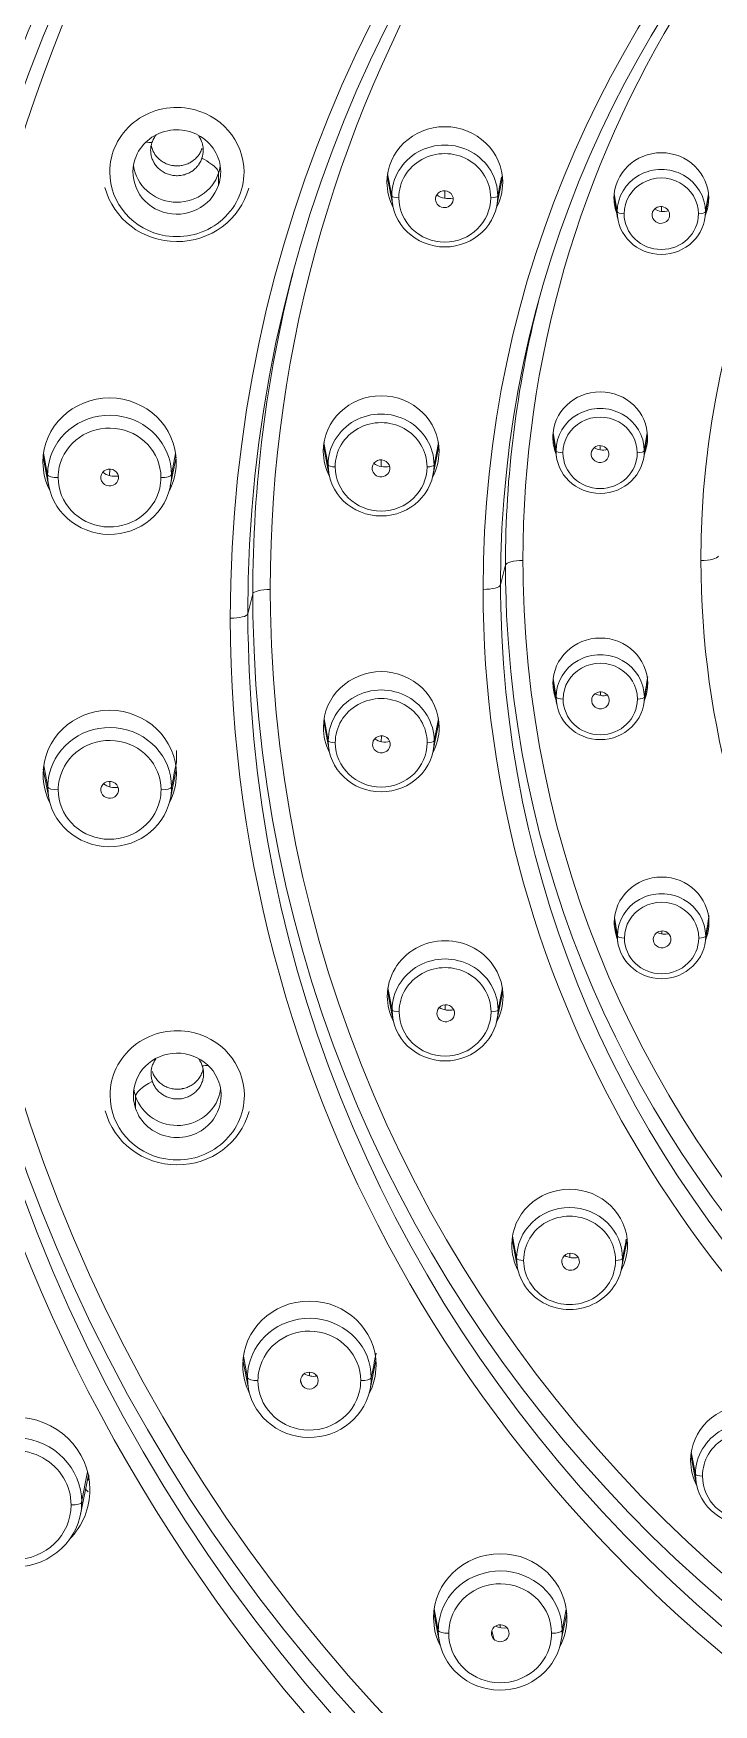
# Model space of a CAD drawing. Extents: x 12185 to 15344, y -91 to 2224.
# Drawn here: x 14101.66 to 14121.05, y 1134.63 to 1182.23 of the extents above; entities that cross this region are included whole.
import ezdxf

# ---------------------------------------------------------------- set-up
doc = ezdxf.new("R2010")
doc.units = 0
doc.header["$LTSCALE"] = 10
doc.header["$MEASUREMENT"] = 0
doc.layers.add('1', color=7, linetype='CONTINUOUS')

msp = doc.modelspace()

# ---------------------------------------------------------------- linework, layer by layer
at = {"layer": '1', "color": 7, "linetype": 'Continuous', "lineweight": 13}
for p, q in [((14106.942, 1177.907), (14106.944, 1178.25)), ((14111.762, 1178.231), (14111.881, 1177.597)), ((14113.394, 1177.528), (14113.395, 1177.747)), ((14118.304, 1177.143), (14118.222, 1177.672)), ((14120.906, 1177.667), (14120.821, 1177.143)), ((14119.566, 1177.298), (14119.565, 1177.158)), ((14109.947, 1170.568), (14110.065, 1169.934)), ((14113.207, 1170.561), (14113.085, 1169.934)), ((14116.561, 1170.334), (14116.48, 1170.863)), ((14119.164, 1170.858), (14119.078, 1170.334)), ((14102.069, 1169.655), (14101.954, 1170.271)), ((14105.599, 1169.655), (14105.718, 1170.264)), ((14111.578, 1169.888), (14111.579, 1170.082)), ((14117.823, 1170.486), (14117.823, 1170.364)), ((14103.837, 1169.631), (14103.838, 1169.819)), ((14115.12, 1167.086), (14114.98, 1166.519)), ((14107.917, 1166.263), (14107.776, 1165.696)), ((14116.564, 1163.321), (14116.482, 1163.85)), ((14117.826, 1163.471), (14117.825, 1163.368)), ((14109.95, 1162.708), (14110.068, 1162.074)), ((14113.21, 1162.701), (14113.088, 1162.074)), ((14111.581, 1162.053), (14111.582, 1162.221)), ((14101.957, 1161.375), (14102.072, 1160.759)), ((14103.841, 1160.766), (14103.842, 1160.923)), ((14118.312, 1156.512), (14118.23, 1157.041)), ((14119.574, 1156.663), (14119.573, 1156.578)), ((14111.771, 1155.046), (14111.889, 1154.411)), ((14115.032, 1155.039), (14114.909, 1154.411)), ((14113.403, 1154.416), (14113.404, 1154.559)), ((14104.575, 1151.608), (14104.576, 1151.951)), ((14115.438, 1147.33), (14115.32, 1147.964)), ((14116.952, 1147.359), (14116.953, 1147.48)), ((14107.765, 1143.931), (14107.65, 1144.547)), ((14109.313, 1143.733), (14109.279, 1143.868)), ((14109.533, 1143.99), (14109.534, 1144.096)), ((14120.537, 1141.185), (14120.418, 1141.819)), ((14103.21, 1141.258), (14103.039, 1140.388)), ((14113.205, 1136.734), (14113.09, 1137.35)), ((14116.735, 1136.734), (14116.854, 1137.343)), ((14114.784, 1136.495), (14114.731, 1136.732)), ((14114.974, 1136.814), (14114.974, 1136.9))]:
    msp.add_line(p, q, dxfattribs=at)
at = {"layer": '1', "color": 7, "linetype": 'Continuous', "lineweight": 18}
for p, q in [((14111.751, 1178.149), (14111.905, 1177.337)), ((14114.874, 1177.323), (14115.035, 1178.134)), ((14118.217, 1177.611), (14118.318, 1176.964)), ((14120.805, 1176.952), (14120.912, 1177.599)), ((14116.474, 1170.802), (14116.575, 1170.155)), ((14119.062, 1170.143), (14119.169, 1170.79)), ((14101.942, 1170.171), (14102.098, 1169.351)), ((14105.567, 1169.335), (14105.73, 1170.153)), ((14109.935, 1170.486), (14110.089, 1169.674)), ((14113.058, 1169.661), (14113.219, 1170.471)), ((14116.477, 1163.789), (14116.578, 1163.141)), ((14119.065, 1163.13), (14119.172, 1163.777)), ((14109.938, 1162.626), (14110.092, 1161.814)), ((14113.061, 1161.801), (14113.222, 1162.611)), ((14105.74, 1161.466), (14105.742, 1161.806)), ((14101.946, 1161.274), (14102.101, 1160.455)), ((14105.571, 1160.439), (14105.733, 1161.257)), ((14118.224, 1156.98), (14118.326, 1156.333)), ((14120.813, 1156.321), (14120.92, 1156.968)), ((14119.351, 1156.336), (14119.336, 1156.393)), ((14111.76, 1154.963), (14111.914, 1154.152)), ((14114.882, 1154.138), (14115.044, 1154.948)), ((14115.309, 1147.882), (14115.463, 1147.07)), ((14118.431, 1147.056), (14118.593, 1147.867)), ((14107.638, 1144.446), (14107.793, 1143.627)), ((14111.263, 1143.611), (14111.426, 1144.429)), ((14120.407, 1141.737), (14120.561, 1140.925)), ((14103.005, 1140.041), (14103.23, 1141.172)), ((14113.078, 1137.25), (14113.233, 1136.43)), ((14116.703, 1136.414), (14116.866, 1137.232))]:
    msp.add_line(p, q, dxfattribs=at)
for centre, major_axis, ratio, start_param, end_param in [((14147.84, 1164.676), (63.725, -0.283), 0.961683, 1.019372, 4.160314), ((14147.84, 1164.497), (-62.049, 0.276), 0.961673, 4.717025, 7.302344), ((14147.841, 1164.873), (49.268, -0.227), 0.961631, 0.018098, 3.146385), ((14147.845, 1165.696), (40.068, -0.185), 0.961631, 0.021159, 3.146385), ((14147.849, 1166.519), (32.869, -0.151), 0.961631, 0.024751, 3.146385), ((14105.753, 1178.279), (1.25, -0.006), 0.961631, 5.973815, 9.115408), ((14113.392, 1177.984), (1.65, -0.008), 0.961631, 0.004793, 3.146328), ((14105.756, 1178.896), (-0.75, 0.003), 0.961631, 5.973839, 6.287978), ((14105.753, 1178.279), (1.25, -0.006), 0.961631, 2.832223, 5.973815), ((14105.756, 1178.896), (0.75, -0.003), 0.961631, 5.973761, 6.2879), ((14113.391, 1177.597), (-1.51, 0.007), 0.961631, 3.146385, 6.287978), ((14119.564, 1177.53), (1.35, -0.006), 0.961631, 0.004793, 3.146385), ((14119.562, 1177.143), (-1.258, 0.006), 0.961631, 3.146385, 6.287978), ((14105.754, 1178.33), (-2.113, 0.01), 0.961631, 0.247677, 2.893929), ((14113.392, 1177.984), (1.65, -0.008), 0.961631, 3.146328, 3.614286), ((14113.378, 1177.506), (-0.252, 0.004), 0.960562, 2.821616, 5.963209), ((14113.392, 1177.984), (1.65, -0.008), 0.961631, 5.810497, 6.287978), ((14113.391, 1177.597), (-1.51, 0.007), 0.961631, 0.004793, 3.146385), ((14113.378, 1177.506), (-0.252, 0.004), 0.960562, 5.963209, 9.104801), ((14113.487, 1178.047), (-0.548, 0.008), 0.960562, 0.943973, 1.84561), ((14119.564, 1177.53), (1.35, -0.006), 0.961631, 3.146385, 3.506982), ((14119.55, 1177.057), (-0.251, 0.002), 0.961181, 2.790195, 5.931787), ((14119.622, 1177.609), (-0.472, 0.005), 0.961181, 1.016912, 1.89332), ((14119.564, 1177.53), (1.35, -0.006), 0.961631, 5.91781, 6.287978), ((14119.562, 1177.143), (-1.258, 0.006), 0.961631, 0.004793, 3.146385), ((14119.55, 1177.057), (-0.251, 0.002), 0.961181, 5.931787, 9.073381), ((14147.848, 1166.263), (-39.931, 0.184), 0.961631, 6.047287, 6.287978), ((14147.851, 1167.086), (-32.731, 0.151), 0.961631, 6.04732, 6.287978), ((14111.577, 1170.321), (1.65, -0.008), 0.961631, 0.004793, 3.146385), ((14117.821, 1170.721), (1.35, -0.006), 0.961631, 0.004793, 3.146385), ((14103.835, 1170.016), (1.9, -0.009), 0.961631, 0.004793, 3.146385), ((14117.82, 1170.334), (-1.258, 0.006), 0.961631, 3.146385, 6.287978), ((14103.834, 1169.655), (-1.765, 0.008), 0.961631, 3.146385, 6.072716), ((14111.575, 1169.934), (-1.51, 0.007), 0.961631, 3.146385, 6.287978), ((14117.821, 1170.721), (1.35, -0.006), 0.961631, 3.146385, 3.506982), ((14117.821, 1170.721), (1.35, -0.006), 0.961631, 5.91781, 6.287978), ((14111.577, 1170.321), (1.65, -0.008), 0.961631, 3.146385, 3.614286), ((14111.571, 1169.84), (-0.252, 0.002), 0.960316, 3.039029, 6.180622), ((14111.577, 1170.321), (1.65, -0.008), 0.961631, 5.810505, 6.287978), ((14117.82, 1170.334), (-1.258, 0.006), 0.961631, 0.004793, 3.146385), ((14117.815, 1170.245), (-0.251, 0.002), 0.961054, 6.170188, 9.311782), ((14117.815, 1170.245), (-0.251, 0.002), 0.961054, 3.028597, 6.170188), ((14117.892, 1170.813), (-0.472, 0.003), 0.961054, 1.034763, 1.862229), ((14103.835, 1170.016), (1.9, -0.009), 0.961631, 3.146385, 3.603782), ((14103.834, 1169.655), (-1.765, 0.008), 0.961631, 6.072716, 6.287978), ((14103.834, 1169.655), (-1.765, 0.008), 0.961631, 0.004793, 2.931225), ((14103.836, 1169.577), (-0.252, 0.003), 0.959287, 6.189205, 9.330798), ((14103.836, 1169.577), (-0.252, 0.003), 0.959287, 3.047612, 6.189205), ((14103.987, 1170.138), (-0.549, 0.006), 0.959287, 0.896357, 1.758331), ((14103.835, 1170.016), (1.9, -0.009), 0.961631, 5.82096, 6.287978), ((14103.834, 1169.655), (-1.765, 0.008), 0.961631, 2.931225, 3.146385), ((14111.575, 1169.934), (-1.51, 0.007), 0.961631, 0.004793, 3.146385), ((14111.571, 1169.84), (-0.252, 0.002), 0.960316, 6.180622, 9.322214), ((14111.686, 1170.404), (-0.548, 0.005), 0.960316, 0.952568, 1.820924), ((14147.851, 1167.086), (-32.731, 0.151), 0.961631, 0.004793, 0.024751), ((14147.851, 1167.086), (-32.731, 0.151), 0.961631, 0.024751, 3.146385), ((14147.848, 1166.263), (-39.931, 0.184), 0.961631, 0.004793, 0.021159), ((14147.848, 1166.263), (-39.931, 0.184), 0.961631, 0.021159, 3.146385), ((14147.849, 1166.519), (32.869, -0.151), 0.961631, 3.166344, 6.287978), ((14147.844, 1165.44), (-49.131, 0.226), 0.961631, 0.018098, 3.146385), ((14147.845, 1165.696), (40.068, -0.185), 0.961631, 3.162751, 6.287978), ((14147.841, 1164.873), (49.268, -0.227), 0.961631, 3.159691, 6.287978), ((14117.824, 1163.707), (1.35, -0.006), 0.961631, 0.004793, 3.146385), ((14117.822, 1163.321), (-1.258, 0.006), 0.961631, 3.146385, 6.287978), ((14111.58, 1162.461), (1.65, -0.008), 0.961631, 0.004793, 3.146385), ((14111.578, 1162.074), (-1.51, 0.007), 0.961631, 3.146385, 6.287978), ((14117.824, 1163.707), (1.35, -0.006), 0.961631, 3.146385, 3.506982), ((14117.828, 1163.23), (-0.251, 0.001), 0.961058, 3.266611, 6.408202), ((14117.904, 1163.816), (-0.472, 0.001), 0.961058, 1.062142, 1.83527), ((14117.824, 1163.707), (1.35, -0.006), 0.961631, 5.91781, 6.287978), ((14103.839, 1161.12), (1.9, -0.009), 0.961631, 0.004793, 3.146385), ((14117.822, 1163.321), (-1.258, 0.006), 0.961631, 0.004793, 3.146385), ((14117.828, 1163.23), (-0.251, 0.001), 0.961058, 0.125017, 3.266611), ((14103.837, 1160.759), (-1.765, 0.008), 0.961631, 3.146361, 6.072833), ((14111.58, 1162.461), (1.65, -0.008), 0.961631, 3.146385, 3.614286), ((14111.58, 1162.461), (1.65, -0.008), 0.961631, 5.810505, 6.287978), ((14111.578, 1162.074), (-1.51, 0.007), 0.961631, 0.004793, 3.146385), ((14111.584, 1161.979), (-0.252, 0), 0.960323, 3.255787, 6.39738), ((14111.584, 1161.979), (-0.252, 0), 0.960323, 0.114194, 3.255787), ((14111.699, 1162.567), (-0.548, 0), 0.960323, 0.972928, 1.801278), ((14103.839, 1161.12), (1.9, -0.009), 0.961631, 3.146385, 3.603782), ((14103.837, 1160.759), (-1.765, 0.008), 0.961631, 6.072833, 6.287978), ((14103.839, 1161.12), (1.9, -0.009), 0.961631, 5.82096, 6.287978), ((14103.837, 1160.759), (-1.765, 0.008), 0.961631, 0.004793, 2.931124), ((14103.839, 1160.681), (0.252, 0), 0.959296, 0.10301, 3.244603), ((14103.839, 1160.681), (0.252, 0), 0.959296, 3.244603, 6.386196), ((14103.991, 1161.272), (0.549, 0.001), 0.959296, 4.064215, 4.8745), ((14103.837, 1160.759), (-1.765, 0.008), 0.961631, 2.931124, 3.146361), ((14119.572, 1156.899), (1.35, -0.006), 0.961631, 0.004793, 3.146385), ((14119.57, 1156.512), (-1.258, 0.006), 0.961631, 3.146385, 6.287978), ((14119.572, 1156.899), (1.35, -0.006), 0.961631, 3.146385, 3.506982), ((14119.572, 1156.899), (1.35, -0.006), 0.961631, 5.91781, 6.287978), ((14113.401, 1154.798), (1.65, -0.008), 0.961631, 0.004793, 3.146443), ((14119.57, 1156.512), (-1.258, 0.006), 0.961631, 0.004793, 3.146385), ((14119.586, 1156.422), (0.251, 0), 0.961191, 0.36346, 3.505051), ((14119.586, 1156.422), (0.251, 0), 0.961191, 3.505051, 6.646645), ((14119.658, 1157.024), (0.472, 0), 0.961191, 4.239251, 4.955436), ((14113.399, 1154.411), (-1.51, 0.007), 0.961631, 3.146385, 6.287978), ((14113.401, 1154.798), (1.65, -0.008), 0.961631, 3.146443, 3.614238), ((14113.399, 1154.411), (-1.51, 0.007), 0.961631, 0.004793, 3.146385), ((14113.417, 1154.317), (0.252, 0.002), 0.960581, 0.33168, 3.473273), ((14113.417, 1154.317), (0.252, 0.002), 0.960581, 3.473273, 6.614865), ((14113.525, 1154.929), (0.548, 0.004), 0.960581, 4.145375, 4.929645), ((14113.401, 1154.798), (1.65, -0.008), 0.961631, 5.810514, 6.287978), ((14105.763, 1151.98), (1.25, -0.006), 0.961631, 0.318949, 3.460541), ((14105.763, 1151.98), (1.25, -0.006), 0.961631, 3.460541, 6.602134), ((14105.764, 1152.031), (-2.113, 0.01), 0.961631, 0.247677, 2.893929), ((14116.95, 1147.717), (1.65, -0.008), 0.961631, 0.004793, 3.146385), ((14116.948, 1147.33), (-1.51, 0.007), 0.961631, 3.146645, 6.287978), ((14116.95, 1147.717), (1.65, -0.008), 0.961631, 3.146385, 3.614286), ((14116.95, 1147.717), (1.65, -0.008), 0.961631, 5.810505, 6.287978), ((14116.948, 1147.33), (-1.51, 0.007), 0.961631, 0.004793, 3.146645), ((14116.976, 1147.239), (0.252, 0.003), 0.961043, 0.551183, 3.692776), ((14116.976, 1147.239), (0.252, 0.003), 0.961043, 3.692776, 6.834368), ((14117.073, 1147.873), (0.548, 0.006), 0.961043, 4.185071, 4.924032), ((14109.531, 1144.292), (1.9, -0.009), 0.961631, 0.004793, 3.146385), ((14109.529, 1143.931), (-1.765, 0.008), 0.961631, 3.146383, 6.072829), ((14109.531, 1144.292), (1.9, -0.009), 0.961631, 3.146385, 3.603831), ((14109.529, 1143.931), (-1.765, 0.008), 0.961631, 6.072829, 6.287978), ((14109.529, 1143.931), (-1.765, 0.008), 0.961631, 0.004793, 2.92981), ((14109.531, 1143.854), (0.252, 0.006), 0.9604, 0.501567, 3.64316), ((14109.531, 1143.854), (0.252, 0.006), 0.9604, 3.64316, 6.784753), ((14109.664, 1144.502), (0.549, 0.012), 0.9604, 4.15249, 4.842315), ((14109.531, 1144.292), (1.9, -0.009), 0.961631, 5.82096, 6.287978), ((14109.529, 1143.931), (-1.765, 0.008), 0.961631, 2.92981, 3.146383), ((14122.048, 1141.572), (1.65, -0.008), 0.961631, 0.004793, 3.146385), ((14101.126, 1140.748), (2.15, -0.01), 0.961631, 0.004793, 3.146385), ((14122.047, 1141.185), (-1.51, 0.007), 0.961631, 3.146385, 6.287978), ((14101.125, 1140.388), (-1.915, 0.009), 0.961631, 3.146385, 6.147547), ((14122.048, 1141.572), (1.65, -0.008), 0.961631, 3.146385, 3.614286), ((14122.047, 1141.185), (-1.51, 0.007), 0.961631, 0.004793, 3.146385), ((14101.126, 1140.748), (2.15, -0.01), 0.961631, 5.53429, 6.287978), ((14101.125, 1140.388), (-1.915, 0.009), 0.961631, 0.004793, 3.010423), ((14101.125, 1140.388), (-1.915, 0.009), 0.961631, 3.010423, 3.146385), ((14114.971, 1137.095), (1.9, -0.009), 0.961631, 0.004793, 3.146385), ((14114.97, 1136.734), (-1.765, 0.008), 0.961631, 3.146387, 6.072833), ((14114.971, 1137.095), (1.9, -0.009), 0.961631, 3.146385, 3.603782), ((14114.97, 1136.734), (-1.765, 0.008), 0.961631, 6.072833, 6.287978), ((14114.97, 1136.734), (-1.765, 0.008), 0.961631, 0.004793, 2.929357), ((14114.971, 1136.658), (0.252, 0.007), 0.961329, 0.706408, 3.848001), ((14114.971, 1136.658), (0.252, 0.007), 0.961329, 3.848001, 6.989593), ((14115.085, 1137.33), (0.548, 0.015), 0.961329, 4.211148, 4.839172), ((14114.971, 1137.095), (1.9, -0.009), 0.961631, 5.82096, 6.287978), ((14114.97, 1136.734), (-1.765, 0.008), 0.961631, 2.929357, 3.146387)]:
    msp.add_ellipse(centre, major_axis=major_axis, ratio=ratio, start_param=start_param, end_param=end_param, dxfattribs=at)
at = {"layer": '1', "color": 7, "linetype": 'Continuous', "lineweight": 13}
for centre, major_axis, ratio, start_param, end_param in [((14147.841, 1164.745), (49.767, -0.229), 0.961631, 0.004793, 3.146385), ((14147.844, 1165.568), (48.632, -0.224), 0.961631, 2.067259, 3.146385), ((14147.844, 1165.568), (40.567, -0.187), 0.961631, 0.004793, 3.146385), ((14147.848, 1166.391), (39.432, -0.182), 0.961631, 2.068065, 3.146385), ((14147.848, 1166.391), (33.367, -0.154), 0.961631, 0.004793, 3.146385), ((14147.852, 1167.214), (32.232, -0.149), 0.961631, 2.069031, 3.146385), ((14147.852, 1167.214), (27.161, -0.125), 0.961631, 0.004793, 3.146385), ((14105.754, 1178.279), (-1.914, 0.009), 0.961631, 4.545643, 6.287978), ((14105.754, 1178.279), (-1.914, 0.009), 0.961631, 3.146385, 4.545643), ((14105.755, 1178.621), (-1.184, 0.4), 0.261328, 5.442507, 5.642982), ((14105.755, 1178.621), (1.184, -0.4), 0.261324, 0.394666, 1.013877), ((14113.39, 1177.545), (-1.31, 0.006), 0.961631, 3.146385, 6.287978), ((14105.754, 1178.279), (-1.914, 0.009), 0.961631, 0.004793, 1.404051), ((14105.755, 1178.621), (-1.25, 0.006), 0.961631, 0.143165, 2.832226), ((14105.754, 1178.279), (-1.914, 0.009), 0.961631, 1.404051, 3.146385), ((14105.755, 1178.621), (1.184, -0.4), 0.261322, 0.086638, 0.394671), ((14105.755, 1178.621), (-1.25, 0.006), 0.961631, 2.832226, 2.998485), ((14119.562, 1177.091), (-1.059, 0.005), 0.961631, 3.146385, 6.287978), ((14112.08, 1177.6), (-0.2, 0), 0.274342, 0.050993, 1.569429), ((14113.39, 1177.545), (-1.31, 0.006), 0.961631, 0.004793, 3.146385), ((14114.701, 1177.6), (0.2, 0), 0.274342, 4.711022, 6.229458), ((14118.504, 1177.146), (0.2, 0), 0.274342, 3.183859, 4.711022), ((14119.562, 1177.091), (-1.059, 0.005), 0.961631, 0.004793, 3.146385), ((14120.621, 1177.146), (-0.2, 0), 0.274342, 1.569429, 3.096592), ((14103.833, 1169.577), (-1.465, 0.007), 0.961631, 3.146385, 6.072716), ((14111.575, 1169.882), (-1.31, 0.006), 0.961631, 3.146385, 6.287978), ((14117.819, 1170.282), (-1.059, 0.005), 0.961631, 3.146385, 6.287978), ((14116.761, 1170.337), (0.2, 0), 0.274342, 3.183859, 4.711022), ((14117.819, 1170.282), (-1.059, 0.005), 0.961631, 0.004793, 3.146385), ((14118.878, 1170.337), (-0.2, 0), 0.274342, 1.569429, 3.096592), ((14102.369, 1169.659), (0.3, 0), 0.274342, 3.192585, 4.711022), ((14103.833, 1169.577), (-1.465, 0.007), 0.961631, 6.072716, 6.287978), ((14103.833, 1169.577), (-1.465, 0.007), 0.961631, 0.004793, 2.931225), ((14103.833, 1169.577), (-1.465, 0.007), 0.961631, 2.931225, 3.146385), ((14105.299, 1169.659), (-0.3, 0), 0.274342, 1.569429, 3.087865), ((14110.265, 1169.937), (-0.2, 0), 0.274342, 0.050993, 1.569429), ((14111.575, 1169.882), (-1.31, 0.006), 0.961631, 0.004793, 3.146385), ((14112.885, 1169.937), (0.2, 0), 0.274342, 4.711022, 6.229458), ((14115.619, 1167.077), (-0.5, 0), 0.274342, 4.711022, 6.21525), ((14147.852, 1167.214), (-32.232, 0.149), 0.961631, 0.004793, 0.024751), ((14147.852, 1167.214), (32.232, -0.149), 0.961631, 3.166344, 6.287978), ((14120.691, 1167.351), (0.5, 0), 0.274342, 4.711022, 6.201988), ((14147.852, 1167.214), (27.161, -0.125), 0.961631, 3.146385, 6.287978), ((14108.415, 1166.254), (-0.5, 0), 0.274342, 4.711022, 6.21525), ((14147.848, 1166.391), (-39.432, 0.182), 0.961631, 0.004793, 0.020529), ((14147.848, 1166.391), (39.432, -0.182), 0.961631, 3.162696, 6.287978), ((14114.481, 1166.528), (0.5, 0), 0.274342, 4.711022, 6.21525), ((14147.848, 1166.391), (33.367, -0.154), 0.961631, 3.146385, 6.287978), ((14147.849, 1166.519), (32.869, -0.151), 0.961631, 3.146385, 3.166344), ((14147.844, 1165.568), (48.632, -0.224), 0.961631, 3.159651, 6.287978), ((14107.277, 1165.705), (0.5, 0), 0.274342, 4.711022, 6.21525), ((14147.844, 1165.568), (40.567, -0.187), 0.961631, 3.146385, 6.287978), ((14147.845, 1165.696), (40.068, -0.185), 0.961631, 3.146385, 3.162751), ((14147.841, 1164.745), (49.767, -0.229), 0.961631, 3.146385, 6.287978), ((14117.822, 1163.268), (-1.059, 0.005), 0.961631, 3.146385, 6.287978), ((14111.578, 1162.022), (-1.31, 0.006), 0.961631, 3.146385, 6.287978), ((14116.764, 1163.323), (0.2, 0), 0.274342, 3.183859, 4.711022), ((14117.822, 1163.268), (-1.059, 0.005), 0.961631, 0.004793, 3.146385), ((14118.881, 1163.323), (-0.2, 0), 0.274342, 1.569429, 3.096592), ((14103.837, 1160.681), (-1.465, 0.007), 0.961631, 3.146385, 6.072833), ((14110.268, 1162.077), (-0.2, 0), 0.274342, 0.050993, 1.569429), ((14111.578, 1162.022), (-1.31, 0.006), 0.961631, 0.004793, 3.146385), ((14112.888, 1162.077), (0.2, 0), 0.274342, 4.711022, 6.229458), ((14102.372, 1160.763), (0.3, 0), 0.274342, 3.192585, 4.711022), ((14103.837, 1160.681), (-1.465, 0.007), 0.961631, 6.072833, 6.287978), ((14103.837, 1160.681), (-1.465, 0.007), 0.961631, 0.004793, 2.931124), ((14103.837, 1160.681), (-1.465, 0.007), 0.961631, 2.931124, 3.146385), ((14105.303, 1160.763), (-0.3, 0), 0.274342, 1.569429, 3.087865), ((14119.57, 1156.46), (-1.059, 0.005), 0.961631, 3.146385, 6.287978), ((14118.512, 1156.514), (0.2, 0), 0.274342, 3.183859, 4.711022), ((14119.57, 1156.46), (-1.059, 0.005), 0.961631, 0.004793, 3.146385), ((14120.629, 1156.514), (-0.2, 0), 0.274342, 1.569429, 3.096592), ((14113.399, 1154.359), (-1.31, 0.006), 0.961631, 3.146385, 6.287978), ((14112.089, 1154.414), (-0.2, 0), 0.274342, 0.050993, 1.569429), ((14113.399, 1154.359), (-1.31, 0.006), 0.961631, 0.004793, 3.146385), ((14114.71, 1154.414), (0.2, 0), 0.274342, 4.711022, 6.229458), ((14105.763, 1151.98), (-1.914, 0.009), 0.961631, 4.545643, 6.287978), ((14105.763, 1151.98), (-1.914, 0.009), 0.961631, 3.146385, 4.545643), ((14105.765, 1152.323), (1.184, 0.4), 0.260517, 0.644822, 0.838033), ((14105.763, 1151.98), (-1.914, 0.009), 0.961631, 0.004793, 1.404051), ((14105.765, 1152.323), (-1.25, 0.006), 0.961631, 0.143087, 0.318968), ((14105.765, 1152.323), (-1.184, -0.401), 0.260451, 5.266597, 6.193958), ((14105.765, 1152.323), (-1.25, 0.006), 0.961631, 0.318968, 2.998435), ((14105.763, 1151.98), (-1.914, 0.009), 0.961631, 1.404051, 3.146385), ((14116.948, 1147.278), (-1.31, 0.006), 0.961631, 3.146524, 6.288117), ((14115.638, 1147.333), (0.2, 0), 0.274342, 3.192585, 4.711022), ((14116.948, 1147.278), (-1.31, 0.006), 0.961631, 0.004931, 3.146524), ((14118.259, 1147.333), (-0.2, 0), 0.274342, 1.56935, 3.087786), ((14109.529, 1143.853), (-1.465, 0.007), 0.961631, 3.146385, 6.072829), ((14108.064, 1143.935), (0.3, 0), 0.274342, 3.192585, 4.711022), ((14109.529, 1143.853), (-1.465, 0.007), 0.961631, 6.072829, 6.287978), ((14110.995, 1143.935), (-0.3, 0), 0.274342, 1.569429, 3.087865), ((14109.529, 1143.853), (-1.465, 0.007), 0.961631, 0.004793, 2.92981), ((14109.529, 1143.853), (-1.465, 0.007), 0.961631, 2.92981, 3.146385), ((14122.046, 1141.133), (-1.31, 0.006), 0.961631, 3.146385, 6.287978), ((14101.124, 1140.31), (-1.615, 0.007), 0.961631, 3.146385, 6.287978), ((14120.736, 1141.188), (0.2, 0), 0.274342, 3.192585, 4.711022), ((14122.046, 1141.133), (-1.31, 0.006), 0.961631, 0.004793, 3.146385), ((14101.124, 1140.31), (-1.615, 0.007), 0.961631, 0.004793, 3.146385), ((14102.74, 1140.393), (0.3, 0), 0.274342, 4.711022, 6.229458), ((14114.969, 1136.656), (-1.465, 0.007), 0.961631, 3.146385, 6.072833), ((14113.504, 1136.738), (0.3, 0), 0.274342, 3.192585, 4.711022), ((14114.969, 1136.656), (-1.465, 0.007), 0.961631, 6.072833, 6.287978), ((14116.435, 1136.738), (-0.3, 0), 0.274342, 1.569429, 3.087865), ((14114.969, 1136.656), (-1.465, 0.007), 0.961631, 0.004793, 2.929357), ((14114.969, 1136.656), (-1.465, 0.007), 0.961631, 2.929357, 3.146385)]:
    msp.add_ellipse(centre, major_axis=major_axis, ratio=ratio, start_param=start_param, end_param=end_param, dxfattribs=at)
at = {"layer": '1', "color": 7, "linetype": 'Continuous', "lineweight": 18}
for points, knots in [([(14147.782, 1227.607), (14146.036, 1227.606), (14144.291, 1227.537), (14140.811, 1227.264), (14139.076, 1227.06), (14135.631, 1226.518), (14133.919, 1226.18), (14130.531, 1225.372), (14128.853, 1224.902), (14125.543, 1223.834), (14123.911, 1223.236), (14120.701, 1221.915), (14119.124, 1221.192), (14116.036, 1219.626), (14114.525, 1218.783), (14111.578, 1216.982), (14110.143, 1216.024), (14107.356, 1214.001), (14106.006, 1212.935), (14103.399, 1210.702), (14102.142, 1209.535), (14099.731, 1207.107), (14098.576, 1205.846), (14096.377, 1203.239), (14095.331, 1201.892), (14093.358, 1199.123), (14092.429, 1197.7), (14090.694, 1194.786), (14089.888, 1193.295), (14088.403, 1190.256), (14087.724, 1188.708), (14086.499, 1185.564), (14085.952, 1183.968), (14084.995, 1180.738), (14084.584, 1179.105), (14083.901, 1175.812), (14083.628, 1174.152), (14083.223, 1170.817), (14083.091, 1169.141), (14082.967, 1165.785), (14082.976, 1164.104), (14083.134, 1160.75), (14083.283, 1159.075), (14083.722, 1155.743), (14084.012, 1154.086), (14084.729, 1150.799), (14085.156, 1149.169), (14086.147, 1145.949), (14086.709, 1144.357), (14087.967, 1141.224), (14088.661, 1139.681), (14090.177, 1136.656), (14090.999, 1135.172), (14092.763, 1132.274), (14093.707, 1130.859), (14095.709, 1128.106), (14096.768, 1126.769), (14098.994, 1124.181), (14100.162, 1122.93), (14102.598, 1120.523), (14103.866, 1119.367), (14106.496, 1117.157), (14107.858, 1116.103), (14110.664, 1114.104), (14112.11, 1113.159), (14113.592, 1112.272)], [0, 0, 0, 0, 0.03125, 0.03125, 0.0625, 0.0625, 0.09375, 0.09375, 0.125, 0.125, 0.15625, 0.15625, 0.1875, 0.1875, 0.21875, 0.21875, 0.25, 0.25, 0.28125, 0.28125, 0.3125, 0.3125, 0.34375, 0.34375, 0.375, 0.375, 0.40625, 0.40625, 0.4375, 0.4375, 0.46875, 0.46875, 0.5, 0.5, 0.53125, 0.53125, 0.5625, 0.5625, 0.59375, 0.59375, 0.625, 0.625, 0.65625, 0.65625, 0.6875, 0.6875, 0.71875, 0.71875, 0.75, 0.75, 0.78125, 0.78125, 0.8125, 0.8125, 0.84375, 0.84375, 0.875, 0.875, 0.90625, 0.90625, 0.9375, 0.9375, 0.96875, 0.96875, 1, 1, 1, 1]), ([(14114.728, 1113.355), (14112.984, 1114.398), (14111.294, 1115.523), (14108.036, 1117.927), (14106.468, 1119.206), (14103.47, 1121.905), (14102.041, 1123.326), (14099.332, 1126.295), (14098.054, 1127.843), (14095.662, 1131.053), (14094.548, 1132.714), (14092.494, 1136.134), (14091.554, 1137.892), (14089.859, 1141.489), (14089.103, 1143.327), (14087.782, 1147.066), (14087.217, 1148.967), (14086.284, 1152.812), (14085.915, 1154.757), (14085.378, 1158.672), (14085.21, 1160.642), (14085.074, 1164.588), (14085.107, 1166.564), (14085.375, 1170.504), (14085.609, 1172.468), (14086.277, 1176.364), (14086.71, 1178.296), (14087.772, 1182.109), (14088.4, 1183.991), (14089.845, 1187.686), (14090.662, 1189.5), (14092.477, 1193.041), (14093.475, 1194.768), (14095.642, 1198.121), (14096.812, 1199.746), (14099.31, 1202.878), (14100.64, 1204.385), (14103.445, 1207.267), (14104.922, 1208.641), (14108.008, 1211.244), (14109.618, 1212.473), (14112.954, 1214.773), (14114.681, 1215.843), (14118.236, 1217.817), (14120.064, 1218.72), (14123.804, 1220.349), (14125.715, 1221.076), (14129.602, 1222.344), (14131.578, 1222.887), (14135.576, 1223.783), (14137.598, 1224.137), (14141.669, 1224.652), (14143.717, 1224.813), (14147.82, 1224.942), (14149.875, 1224.909), (14153.972, 1224.651), (14156.014, 1224.425), (14160.065, 1223.781), (14162.074, 1223.364), (14166.04, 1222.342), (14167.997, 1221.737), (14171.839, 1220.346), (14173.725, 1219.559), (14177.408, 1217.813), (14179.205, 1216.853), (14180.948, 1215.81)], [0, 0, 0, 0, 0.03125, 0.03125, 0.0625, 0.0625, 0.09375, 0.09375, 0.125, 0.125, 0.15625, 0.15625, 0.1875, 0.1875, 0.21875, 0.21875, 0.25, 0.25, 0.28125, 0.28125, 0.3125, 0.3125, 0.34375, 0.34375, 0.375, 0.375, 0.40625, 0.40625, 0.4375, 0.4375, 0.46875, 0.46875, 0.5, 0.5, 0.53125, 0.53125, 0.5625, 0.5625, 0.59375, 0.59375, 0.625, 0.625, 0.65625, 0.65625, 0.6875, 0.6875, 0.71875, 0.71875, 0.75, 0.75, 0.78125, 0.78125, 0.8125, 0.8125, 0.84375, 0.84375, 0.875, 0.875, 0.90625, 0.90625, 0.9375, 0.9375, 0.96875, 0.96875, 1, 1, 1, 1]), ([(14087.041, 1164.333), (14087.041, 1165.639), (14087.131, 1168.245), (14087.401, 1170.836), (14087.671, 1172.774), (14087.773, 1173.419), (14087.914, 1174.224), (14087.943, 1174.385), (14088.002, 1174.706), (14088.093, 1175.187), (14088.19, 1175.667), (14088.526, 1177.26), (14088.838, 1178.52), (14089.546, 1181.011), (14090.338, 1183.473), (14091.297, 1185.88), (14092.34, 1188.257), (14092.903, 1189.432), (14093.812, 1191.172), (14094.126, 1191.749), (14094.531, 1192.465), (14094.613, 1192.608), (14094.778, 1192.893), (14094.861, 1193.036), (14095.112, 1193.461), (14095.282, 1193.743), (14096.14, 1195.145), (14096.863, 1196.238), (14098.377, 1198.372), (14099.961, 1200.452), (14101.683, 1202.426), (14103.475, 1204.346), (14104.405, 1205.279), (14105.853, 1206.638), (14106.345, 1207.085), (14106.971, 1207.634), (14107.096, 1207.743), (14107.349, 1207.961), (14107.476, 1208.07), (14107.858, 1208.394), (14108.114, 1208.607), (14109.402, 1209.664), (14110.456, 1210.472), (14112.612, 1212.015), (14114.815, 1213.485), (14117.112, 1214.81), (14119.456, 1216.063), (14120.652, 1216.654), (14122.481, 1217.484), (14123.096, 1217.751), (14124.029, 1218.139), (14124.341, 1218.265), (14124.812, 1218.452), (14124.969, 1218.514), (14125.284, 1218.635), (14126.702, 1219.177), (14128.133, 1219.665), (14130.695, 1220.448), (14133.278, 1221.147), (14135.898, 1221.68), (14138.539, 1222.129), (14139.869, 1222.313), (14141.878, 1222.524), (14142.55, 1222.584), (14143.562, 1222.658), (14143.9, 1222.679), (14144.408, 1222.708), (14144.578, 1222.717), (14144.917, 1222.734), (14145.087, 1222.741), (14146.612, 1222.803), (14147.962, 1222.814), (14150.651, 1222.751), (14151.991, 1222.676), (14154.66, 1222.443), (14155.989, 1222.284), (14158.637, 1221.881), (14159.956, 1221.638), (14161.927, 1221.208), (14162.582, 1221.054), (14163.563, 1220.807), (14164.053, 1220.679), (14164.543, 1220.545), (14164.869, 1220.454), (14165.032, 1220.408), (14166.496, 1219.988), (14167.779, 1219.575), (14170.308, 1218.669), (14172.8, 1217.684), (14175.219, 1216.543), (14177.602, 1215.322), (14178.774, 1214.672), (14179.928, 1213.982)], [0, 0, 0, 0, 0.03125, 0.0625, 0.0625, 0.078125, 0.078125, 0.082031, 0.082031, 0.085937, 0.09375, 0.09375, 0.125, 0.125, 0.15625, 0.1875, 0.1875, 0.21875, 0.21875, 0.234375, 0.234375, 0.238281, 0.238281, 0.242187, 0.242187, 0.25, 0.25, 0.28125, 0.28125, 0.3125, 0.34375, 0.34375, 0.375, 0.375, 0.390625, 0.390625, 0.394531, 0.394531, 0.398437, 0.398437, 0.40625, 0.40625, 0.4375, 0.4375, 0.46875, 0.5, 0.5, 0.53125, 0.53125, 0.546875, 0.546875, 0.554687, 0.554687, 0.558594, 0.558594, 0.5625, 0.59375, 0.59375, 0.625, 0.65625, 0.65625, 0.6875, 0.6875, 0.703125, 0.703125, 0.710937, 0.710937, 0.714844, 0.714844, 0.71875, 0.71875, 0.75, 0.75, 0.78125, 0.78125, 0.8125, 0.8125, 0.84375, 0.84375, 0.859375, 0.859375, 0.867187, 0.871094, 0.871094, 0.875, 0.875, 0.90625, 0.90625, 0.9375, 0.96875, 0.96875, 1, 1, 1, 1]), ([(14105.166, 1179.341), (14105.139, 1179.308), (14105.116, 1179.273), (14105.085, 1179.218), (14105.075, 1179.198), (14105.058, 1179.159), (14105.05, 1179.139), (14105.043, 1179.119)], [0, 0, 0, 0, 0.495205, 0.495205, 0.747602, 0.747602, 1, 1, 1, 1]), ([(14106.506, 1178.896), (14106.506, 1178.939), (14106.502, 1178.981), (14106.491, 1179.043), (14106.486, 1179.064), (14106.477, 1179.095), (14106.474, 1179.105), (14106.467, 1179.125), (14106.464, 1179.135), (14106.445, 1179.186), (14106.426, 1179.224), (14106.395, 1179.274), (14106.386, 1179.288), (14106.376, 1179.302)], [0, 0, 0, 0, 0.295334, 0.295334, 0.443001, 0.443001, 0.516834, 0.516834, 0.590668, 0.590668, 0.886001, 0.886001, 1, 1, 1, 1]), ([(14106.47, 1178.673), (14106.456, 1178.632), (14106.439, 1178.593), (14106.408, 1178.537), (14106.396, 1178.519), (14106.378, 1178.492), (14106.372, 1178.484), (14106.359, 1178.466), (14106.352, 1178.458), (14106.318, 1178.416), (14106.288, 1178.385), (14106.239, 1178.343), (14106.221, 1178.329), (14106.195, 1178.31), (14106.186, 1178.304), (14106.167, 1178.292), (14106.158, 1178.286), (14106.111, 1178.259), (14106.071, 1178.24), (14106.01, 1178.217), (14105.989, 1178.21), (14105.946, 1178.198), (14105.925, 1178.193), (14105.86, 1178.18), (14105.816, 1178.176), (14105.75, 1178.174), (14105.728, 1178.175), (14105.695, 1178.177), (14105.683, 1178.178), (14105.661, 1178.18), (14105.65, 1178.182), (14105.596, 1178.19), (14105.553, 1178.2), (14105.491, 1178.221), (14105.47, 1178.229), (14105.429, 1178.246), (14105.41, 1178.256), (14105.352, 1178.287), (14105.316, 1178.311), (14105.264, 1178.351), (14105.248, 1178.366), (14105.216, 1178.395), (14105.201, 1178.411), (14105.158, 1178.459), (14105.132, 1178.494), (14105.104, 1178.54), (14105.099, 1178.549), (14105.089, 1178.568), (14105.083, 1178.577), (14105.069, 1178.606), (14105.061, 1178.626), (14105.038, 1178.685), (14105.026, 1178.726), (14105.014, 1178.789), (14105.011, 1178.81), (14105.007, 1178.853), (14105.006, 1178.874), (14105.006, 1178.896)], [0, 0, 0, 0, 0.0625, 0.0625, 0.09375, 0.09375, 0.109375, 0.109375, 0.125, 0.125, 0.1875, 0.1875, 0.21875, 0.21875, 0.234375, 0.234375, 0.25, 0.25, 0.3125, 0.3125, 0.34375, 0.34375, 0.375, 0.375, 0.4375, 0.4375, 0.46875, 0.46875, 0.484375, 0.484375, 0.5, 0.5, 0.5625, 0.5625, 0.59375, 0.59375, 0.625, 0.625, 0.6875, 0.6875, 0.71875, 0.71875, 0.75, 0.75, 0.8125, 0.8125, 0.828125, 0.828125, 0.84375, 0.84375, 0.875, 0.875, 0.9375, 0.9375, 0.96875, 0.96875, 1, 1, 1, 1]), ([(14106.471, 1178.952), (14106.457, 1178.912), (14106.44, 1178.873), (14106.409, 1178.817), (14106.398, 1178.799), (14106.38, 1178.772), (14106.373, 1178.763), (14106.36, 1178.746), (14106.354, 1178.737), (14106.319, 1178.695), (14106.289, 1178.664), (14106.24, 1178.622), (14106.223, 1178.609), (14106.196, 1178.59), (14106.187, 1178.584), (14106.169, 1178.572), (14106.159, 1178.566), (14106.112, 1178.538), (14106.073, 1178.519), (14106.011, 1178.496), (14105.99, 1178.489), (14105.948, 1178.477), (14105.926, 1178.472), (14105.861, 1178.46), (14105.817, 1178.455), (14105.751, 1178.454), (14105.729, 1178.454), (14105.696, 1178.456), (14105.685, 1178.457), (14105.663, 1178.46), (14105.652, 1178.461), (14105.597, 1178.47), (14105.554, 1178.48), (14105.492, 1178.501), (14105.471, 1178.508), (14105.431, 1178.526), (14105.411, 1178.536), (14105.353, 1178.567), (14105.317, 1178.59), (14105.266, 1178.631), (14105.249, 1178.645), (14105.217, 1178.675), (14105.202, 1178.691), (14105.159, 1178.739), (14105.134, 1178.773), (14105.106, 1178.819), (14105.1, 1178.828), (14105.09, 1178.847), (14105.085, 1178.857), (14105.071, 1178.886), (14105.062, 1178.905), (14105.041, 1178.96), (14105.03, 1178.997), (14105.022, 1179.033)], [0, 0, 0, 0, 0.067173, 0.067173, 0.100759, 0.100759, 0.117552, 0.117552, 0.134345, 0.134345, 0.201518, 0.201518, 0.235104, 0.235104, 0.251898, 0.251898, 0.268691, 0.268691, 0.335864, 0.335864, 0.36945, 0.36945, 0.403036, 0.403036, 0.470209, 0.470209, 0.503795, 0.503795, 0.520588, 0.520588, 0.537382, 0.537382, 0.604554, 0.604554, 0.638141, 0.638141, 0.671727, 0.671727, 0.7389, 0.7389, 0.772486, 0.772486, 0.806072, 0.806072, 0.873245, 0.873245, 0.890038, 0.890038, 0.906831, 0.906831, 0.940418, 0.940418, 1, 1, 1, 1]), ([(14085.54, 1165.069), (14085.533, 1164.048), (14085.554, 1163.026), (14085.676, 1160.394), (14085.819, 1158.786), (14086.238, 1155.586), (14086.515, 1153.994), (14087.202, 1150.836), (14087.611, 1149.271), (14088.56, 1146.177), (14089.1, 1144.649), (14090.306, 1141.638), (14090.972, 1140.157), (14092.426, 1137.25), (14093.214, 1135.824), (14094.907, 1133.04), (14095.812, 1131.68), (14097.733, 1129.036), (14098.75, 1127.751), (14100.886, 1125.264), (14102.007, 1124.062), (14104.345, 1121.749), (14105.563, 1120.638), (14108.088, 1118.513), (14109.395, 1117.5), (14112.089, 1115.579), (14113.477, 1114.67), (14114.9, 1113.817)], [0, 0, 0, 0, 0.050144, 0.050144, 0.129299, 0.129299, 0.208454, 0.208454, 0.287608, 0.287608, 0.366763, 0.366763, 0.445918, 0.445918, 0.525072, 0.525072, 0.604227, 0.604227, 0.683381, 0.683381, 0.762536, 0.762536, 0.841691, 0.841691, 0.920845, 0.920845, 1, 1, 1, 1]), ([(14115.748, 1114.678), (14114.649, 1115.335), (14112.499, 1116.714), (14110.448, 1118.218), (14108.947, 1119.395), (14108.453, 1119.794), (14107.843, 1120.304), (14107.721, 1120.407), (14107.478, 1120.613), (14107.358, 1120.716), (14106.997, 1121.028), (14106.758, 1121.237), (14105.575, 1122.291), (14104.661, 1123.16), (14102.896, 1124.945), (14101.195, 1126.779), (14099.618, 1128.709), (14098.105, 1130.688), (14097.379, 1131.702), (14095.992, 1133.779), (14095.331, 1134.841), (14094.544, 1136.201), (14094.39, 1136.474), (14094.085, 1137.021), (14093.635, 1137.845), (14093.207, 1138.676), (14092.381, 1140.348), (14091.868, 1141.475), (14090.919, 1143.756), (14090.045, 1146.062), (14089.323, 1148.419), (14088.677, 1150.803), (14088.393, 1152.007), (14088.086, 1153.529), (14088.027, 1153.835), (14087.943, 1154.294), (14087.915, 1154.447), (14087.861, 1154.754), (14087.729, 1155.521), (14087.614, 1156.29), (14087.367, 1158.137), (14087.12, 1160.606), (14087.037, 1163.089), (14087.037, 1164.333)], [0, 0, 0, 0, 0.0625, 0.125, 0.125, 0.15625, 0.15625, 0.164062, 0.164062, 0.171875, 0.171875, 0.1875, 0.1875, 0.25, 0.25, 0.3125, 0.375, 0.375, 0.4375, 0.4375, 0.5, 0.5, 0.515625, 0.515625, 0.53125, 0.5625, 0.5625, 0.625, 0.625, 0.6875, 0.75, 0.75, 0.8125, 0.8125, 0.828125, 0.828125, 0.835937, 0.835937, 0.84375, 0.875, 0.875, 0.9375, 1, 1, 1, 1]), ([(14105.154, 1153.013), (14105.142, 1152.997), (14105.13, 1152.98), (14105.114, 1152.953), (14105.109, 1152.944), (14105.098, 1152.925), (14105.093, 1152.915), (14105.079, 1152.886), (14105.07, 1152.867), (14105.047, 1152.807), (14105.036, 1152.766), (14105.024, 1152.704), (14105.021, 1152.682), (14105.017, 1152.64), (14105.016, 1152.618), (14105.016, 1152.597)], [0, 0, 0, 0, 0.137126, 0.137126, 0.209032, 0.209032, 0.280938, 0.280938, 0.42475, 0.42475, 0.712375, 0.712375, 0.856188, 0.856188, 1, 1, 1, 1]), ([(14106.479, 1152.82), (14106.466, 1152.861), (14106.448, 1152.9), (14106.417, 1152.956), (14106.406, 1152.974), (14106.388, 1153), (14106.382, 1153.008), (14106.376, 1153.017)], [0, 0, 0, 0, 0.575292, 0.575292, 0.862938, 0.862938, 1, 1, 1, 1]), ([(14105.053, 1152.374), (14105.067, 1152.334), (14105.084, 1152.294), (14105.115, 1152.239), (14105.126, 1152.22), (14105.144, 1152.194), (14105.151, 1152.185), (14105.164, 1152.168), (14105.17, 1152.159), (14105.205, 1152.117), (14105.235, 1152.086), (14105.284, 1152.044), (14105.301, 1152.031), (14105.328, 1152.012), (14105.337, 1152.005), (14105.356, 1151.993), (14105.365, 1151.988), (14105.412, 1151.96), (14105.452, 1151.941), (14105.513, 1151.918), (14105.534, 1151.911), (14105.576, 1151.899), (14105.598, 1151.894), (14105.663, 1151.881), (14105.707, 1151.877), (14105.773, 1151.875), (14105.795, 1151.876), (14105.828, 1151.878), (14105.84, 1151.879), (14105.862, 1151.881), (14105.873, 1151.883), (14105.927, 1151.891), (14105.97, 1151.901), (14106.032, 1151.922), (14106.053, 1151.93), (14106.094, 1151.947), (14106.113, 1151.957), (14106.171, 1151.988), (14106.207, 1152.012), (14106.259, 1152.052), (14106.275, 1152.066), (14106.307, 1152.096), (14106.322, 1152.112), (14106.365, 1152.16), (14106.391, 1152.195), (14106.419, 1152.24), (14106.424, 1152.25), (14106.434, 1152.269), (14106.439, 1152.278), (14106.454, 1152.307), (14106.462, 1152.327), (14106.485, 1152.386), (14106.497, 1152.427), (14106.508, 1152.49), (14106.511, 1152.511), (14106.515, 1152.554), (14106.516, 1152.575), (14106.516, 1152.597)], [0, 0, 0, 0, 0.0625, 0.0625, 0.09375, 0.09375, 0.109375, 0.109375, 0.125, 0.125, 0.1875, 0.1875, 0.21875, 0.21875, 0.234375, 0.234375, 0.25, 0.25, 0.3125, 0.3125, 0.34375, 0.34375, 0.375, 0.375, 0.4375, 0.4375, 0.46875, 0.46875, 0.484375, 0.484375, 0.5, 0.5, 0.5625, 0.5625, 0.59375, 0.59375, 0.625, 0.625, 0.6875, 0.6875, 0.71875, 0.71875, 0.75, 0.75, 0.8125, 0.8125, 0.828125, 0.828125, 0.84375, 0.84375, 0.875, 0.875, 0.9375, 0.9375, 0.96875, 0.96875, 1, 1, 1, 1]), ([(14106.503, 1152.736), (14106.5, 1152.72), (14106.496, 1152.704), (14106.489, 1152.677), (14106.485, 1152.667), (14106.479, 1152.647), (14106.475, 1152.637), (14106.456, 1152.587), (14106.437, 1152.548), (14106.404, 1152.494), (14106.392, 1152.476), (14106.373, 1152.45), (14106.366, 1152.441), (14106.352, 1152.424), (14106.345, 1152.416), (14106.309, 1152.376), (14106.278, 1152.346), (14106.227, 1152.306), (14106.209, 1152.293), (14106.173, 1152.269), (14106.154, 1152.258), (14106.096, 1152.226), (14106.055, 1152.209), (14105.993, 1152.188), (14105.972, 1152.182), (14105.94, 1152.174), (14105.929, 1152.172), (14105.907, 1152.168), (14105.896, 1152.166), (14105.841, 1152.157), (14105.798, 1152.155), (14105.732, 1152.156), (14105.709, 1152.157), (14105.665, 1152.162), (14105.643, 1152.165), (14105.578, 1152.177), (14105.536, 1152.189), (14105.474, 1152.212), (14105.454, 1152.221), (14105.414, 1152.24), (14105.395, 1152.25), (14105.338, 1152.284), (14105.303, 1152.309), (14105.262, 1152.344), (14105.254, 1152.351), (14105.238, 1152.366), (14105.23, 1152.374), (14105.207, 1152.397), (14105.193, 1152.413), (14105.152, 1152.463), (14105.128, 1152.498), (14105.096, 1152.555), (14105.086, 1152.574), (14105.069, 1152.613), (14105.061, 1152.633), (14105.054, 1152.654)], [0, 0, 0, 0, 0.026028, 0.026028, 0.042821, 0.042821, 0.059614, 0.059614, 0.126784, 0.126784, 0.160369, 0.160369, 0.177162, 0.177162, 0.193955, 0.193955, 0.261125, 0.261125, 0.29471, 0.29471, 0.328295, 0.328295, 0.395466, 0.395466, 0.429051, 0.429051, 0.445844, 0.445844, 0.462636, 0.462636, 0.529807, 0.529807, 0.563392, 0.563392, 0.596977, 0.596977, 0.664148, 0.664148, 0.697733, 0.697733, 0.731318, 0.731318, 0.798489, 0.798489, 0.815281, 0.815281, 0.832074, 0.832074, 0.865659, 0.865659, 0.93283, 0.93283, 0.966415, 0.966415, 1, 1, 1, 1])]:
    msp.add_open_spline(points, degree=3, knots=knots, dxfattribs=at)
at = {"layer": '1', "color": 7, "linetype": 'Continuous', "lineweight": 13}
for points, weights in [([(14091.541, 1164.744), (14091.529, 1196.459), (14114.841, 1218.885), (14147.821, 1218.886)], [1, 0.804738237354, 0.804738237354, 1]), ([(14147.861, 1110.605), (14114.881, 1110.605), (14091.553, 1133.03), (14091.541, 1164.745)], [1, 0.804738096207, 0.804738096207, 1])]:
    msp.add_rational_spline(points, weights, degree=3, dxfattribs=at)
for points in [[(14115.008, 1178.146), (14114.972, 1177.963), (14114.936, 1177.78), (14114.901, 1177.597)], [(14119.175, 1163.897), (14119.144, 1163.705), (14119.112, 1163.513), (14119.081, 1163.321)], [(14105.74, 1161.466), (14105.694, 1161.23), (14105.648, 1160.995), (14105.602, 1160.759)], [(14120.923, 1157.088), (14120.891, 1156.896), (14120.86, 1156.704), (14120.828, 1156.512)], [(14118.458, 1147.33), (14118.494, 1147.514), (14118.529, 1147.698), (14118.565, 1147.882)], [(14111.294, 1143.931), (14111.341, 1144.167), (14111.387, 1144.402), (14111.433, 1144.638)]]:
    msp.add_open_spline(points, degree=3, dxfattribs=at)
at = {"layer": '1', "color": 7, "linetype": 'Continuous', "lineweight": 18}
for points in [[(14108.42, 1165.794), (14108.421, 1165.787), (14108.421, 1165.78), (14108.421, 1165.773)], [(14105.016, 1152.597), (14105.016, 1152.559), (14105.023, 1152.484), (14105.041, 1152.41), (14105.053, 1152.374)], [(14106.479, 1152.82), (14106.492, 1152.784), (14106.51, 1152.71), (14106.516, 1152.635), (14106.516, 1152.597)], [(14116.763, 1147.11), (14116.754, 1147.138), (14116.745, 1147.167), (14116.736, 1147.195)], [(14103.243, 1141.158), (14103.24, 1141.11), (14103.237, 1141.062), (14103.234, 1141.014)], [(14103.221, 1140.681), (14103.195, 1140.71), (14103.17, 1140.739), (14103.144, 1140.769)]]:
    msp.add_open_spline(points, degree=3, dxfattribs=at)

doc.saveas('drawing.dxf')
